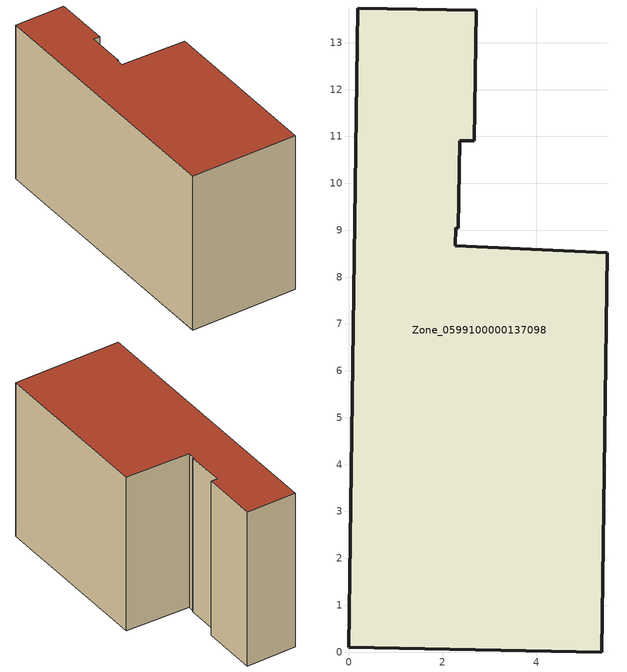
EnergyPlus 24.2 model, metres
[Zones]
Zone_0599100000137098
 floor ground (C_G): 0,0.1 0.19,13.74 2.72,13.69 2.68,10.91 2.36,10.91 2.33,9.04 2.28,9.05 2.27,8.67 5.51,8.52 5.39,0 z0
 wall outside (C_F): 0.19,13.74 0,0.1 5.39,0 5.51,8.52 2.27,8.67 2.28,9.05 2.33,9.04 2.36,10.91 2.68,10.91 2.72,13.69 0.19,13.74 z0:8.26
 roof outside (C_R): 2.28,9.05 2.33,9.04 2.36,10.91 2.68,10.91 2.72,13.69 0.19,13.74 0,0.1 5.39,0 5.51,8.52 2.27,8.67 z8.26
[BUILDING]
Pand.0599100000137098: North Axis=0; Terrain=City; Loads Convergence Tolerance Value=0.04; Temperature Convergence Tolerance Value=0.4; Solar Distribution=FullExterior; Maximum Number of Warmup Days=25; Minimum Number of Warmup Days=1
[Site:Location]
Rotterdam.The.Hague.AP_ZH_NLD Design_Conditions: Latitude=51.96; Longitude=4.45; Time Zone=1; Elevation=-4.5
[SITE:GROUNDTEMPERATURE:BUILDINGSURFACE]
18, 18, 18, 18, 18, 18, 18, 18, 18, 18, 18, 18
[MATERIAL] Thermal Absorptance=0.9; Solar Absorptance=0.7; Visible Absorptance=0.7
Name | Roughness | Thickness | Conductivity | Density | Specific Heat
G.TI.1975-1991 | MediumSmooth | 0.15 | 0.288461 | 540 | 1210
F.TI.1975-1991 | Rough | 0.3 | 0.230769 | 1920 | 840
R.TI.1975-1991 | MediumRough | 0.2 | 0.153846 | 1500 | 1000
[CONSTRUCTION]
C_G: G.TI.1975-1991
C_F: F.TI.1975-1991
C_R: R.TI.1975-1991
[ZONE]
Zone_0599100000137098: Type=1; Multiplier=1; Ceiling Height=Autocalculate; Volume=Autocalculate; Floor Area=autocalculate; Part of Total Floor Area=Yes
[ZONEINFILTRATION:DESIGNFLOWRATE]
Infil_Zone_0599100000137098: Zone or ZoneList or Space or SpaceList=Zone_0599100000137098; Schedule=AlwaysOn; Design Flow Rate Calculation Method=Flow/Area; Flow Rate per Floor Area=0.003; Constant Term Coefficient=1; Temperature Term Coefficient=0; Velocity Term Coefficient=0; Velocity Squared Term Coefficient=0
[HVACTEMPLATE:ZONE:IDEALLOADSAIRSYSTEM]
Zone_0599100000137098: Maximum Heating Supply Air Temperature=50; Minimum Cooling Supply Air Temperature=13; Maximum Heating Supply Air Humidity Ratio=0.0156; Minimum Cooling Supply Air Humidity Ratio=0.0077; Heating Limit=NoLimit; Cooling Limit=NoLimit; Dehumidification Control Type=ConstantSensibleHeatRatio; Cooling Sensible Heat Ratio=0.7; Dehumidification Setpoint=60; Humidification Control Type=None; Humidification Setpoint=30; Outdoor Air Method=None; Outdoor Air Flow Rate per Person=0.00944; Outdoor Air Flow Rate per Zone Floor Area=0; Outdoor Air Flow Rate per Zone=0; Demand Controlled Ventilation Type=None; Outdoor Air Economizer Type=NoEconomizer; Heat Recovery Type=None; Sensible Heat Recovery Effectiveness=0.7; Latent Heat Recovery Effectiveness=0.65
[ZONECONTROL:THERMOSTAT]
ThermostatControl_Zone_0599100000137098: Zone or ZoneList=Zone_0599100000137098; Control Type Schedule=DualSetpointControlType; Control 1=Thermostat_Zone_0599100000137098; Temperature Difference Between Cutout And Setpoint=0
[THERMOSTATSETPOINT:DUALSETPOINT]
Thermostat_Zone_0599100000137098: Heating Setpoint Temperature Schedule=HeatingSetpoint_Zone_0599100000137098; Cooling Setpoint Temperature Schedule=CoolingSetpoint_Zone_0599100000137098
[SCHEDULE:COMPACT]
HeatingSetpoint_Zone_0599100000137098: Through: 12/31, For: AllDays, Until: 24:00, 21
CoolingSetpoint_Zone_0599100000137098: Through: 12/31, For: AllDays, Until: 24:00, 24
DualSetpointControlType: Through: 12/31, For: AllDays, Until: 24:00, 4
AlwaysOn: Through: 12/31, For: AllDays, Until: 24:00, 1
